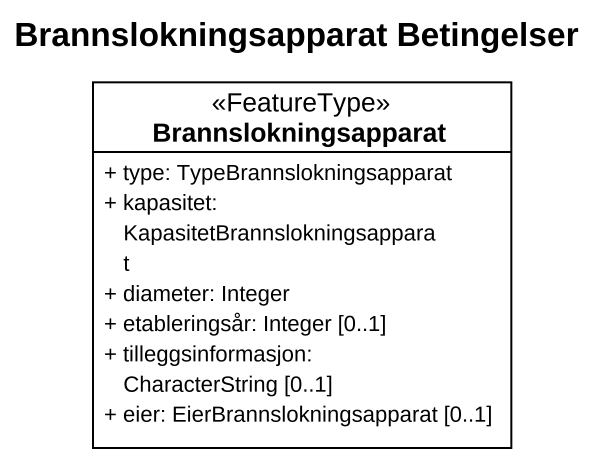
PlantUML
@startuml
title Brannslokningsapparat Betingelser
hide circle
hide empty members
skinparam classAttributeIconSize 0
class Brannslokningsapparat <<FeatureType>> {
  + type: TypeBrannslokningsapparat
  + kapasitet: KapasitetBrannslokningsapparat
  + diameter: Integer
  + etableringsår: Integer [0..1]
  + tilleggsinformasjon: CharacterString [0..1]
  + eier: EierBrannslokningsapparat [0..1]
}
@enduml
